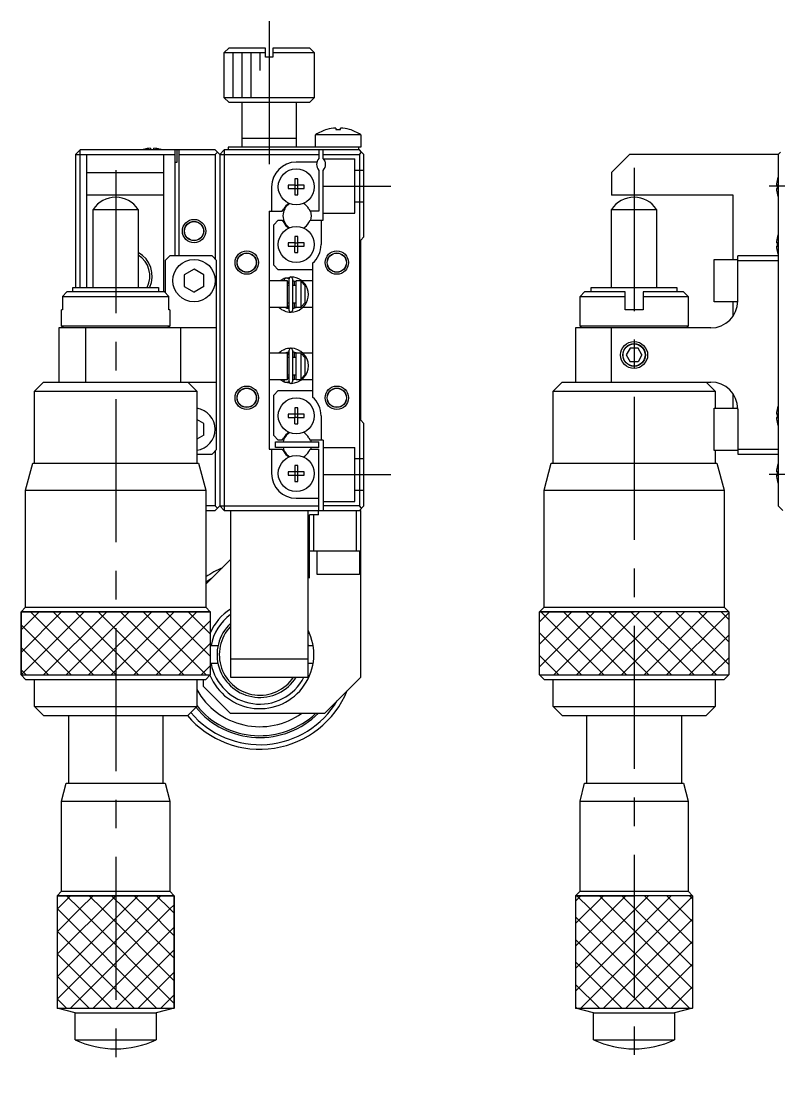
# Model space of a CAD drawing. Extents: x -3 to 377, y -8 to 251.
# Drawn here: x 190 to 274.1, y 70.5 to 187.6 of the extents above; entities that cross this region are included whole.
import ezdxf

# ---------------------------------------------------------------- set-up
doc = ezdxf.new("R2010")
doc.units = 0
doc.header["$LTSCALE"] = 0.5
doc.linetypes.add('CENTER', pattern=[50.8, 31.75, -6.35, 6.35, -6.35])
doc.linetypes.add('DASHED', pattern=[19.05, 12.7, -6.35])
doc.layers.get('0').update_dxf_attribs({"linetype": 'CONTINUOUS'})
for name, color, linetype in [('CENTER', 1, 'CENTER'), ('MSM_CONTINUOUS', 7, 'CONTINUOUS'), ('MSM_DASHED', 4, 'DASHED'), ('MSM_NARROW', 5, 'CONTINUOUS')]:
    doc.layers.add(name, color=color, linetype=linetype)

msp = doc.modelspace()

# ---------------------------------------------------------------- linework, layer by layer
for p, q in [((212.55, 184.05), (213.05, 184.55)), ((212.55, 184.05), (217.15, 184.05)), ((212.55, 179.05), (212.55, 184.05)), ((217.15, 184.55), (213.05, 184.55)), ((217.15, 183.55), (217.15, 184.55)), ((217.95, 184.55), (217.95, 183.55)), ((222.05, 184.55), (217.95, 184.55)), ((217.95, 184.05), (222.55, 184.05)), ((222.05, 184.55), (222.55, 184.05)), ((222.55, 184.05), (222.55, 179.05)), ((217.95, 183.55), (217.15, 183.55)), ((222.55, 179.05), (212.55, 179.05)), ((213.05, 178.55), (212.55, 179.05)), ((213.05, 178.55), (222.05, 178.55)), ((214.55, 173.55), (214.55, 178.55)), ((220.55, 178.55), (220.55, 173.55)), ((222.55, 179.05), (222.05, 178.55)), ((224.94, 175.684953), (224.94, 175.512581)), ((225.46, 175.512581), (225.46, 175.684953)), ((214.55, 174.55), (220.55, 174.55)), ((227.7, 174.941657), (222.7, 174.941657)), ((222.7, 173.55), (222.7, 174.941657)), ((223.938067, 175.519436), (223.94141, 175.512581)), ((224.94, 175.512581), (225.46, 175.512581)), ((226.45859, 175.512581), (226.461933, 175.519436)), ((227.7, 174.941657), (227.7, 173.55)), ((196.05, 172.75), (196.55, 173.25)), ((211.55, 173.25), (196.55, 173.25)), ((196.55, 158), (196.55, 173.25)), ((203.661384, 173.324144), (203.663639, 173.319522)), ((204.37, 173.439859), (204.37, 173.319522)), ((204.37, 173.319522), (204.73, 173.319522)), ((204.73, 173.319522), (204.73, 173.439859)), ((205.436361, 173.319522), (205.438616, 173.324144)), ((207.05, 173.25), (207.05, 161.5)), ((207.3, 173.25), (207.3, 171.85)), ((207.55, 161.5), (207.55, 173.25)), ((211.55, 173.25), (212.05, 172.75)), ((212.05, 172.75), (212.55, 173.25)), ((212.55, 173.25), (212.55, 133.25)), ((227.55, 173.25), (212.55, 173.25)), ((213, 173.55), (213, 173.25)), ((227.7, 173.55), (213, 173.55)), ((223.05, 173.25), (223.05, 172.311438)), ((223.55, 172.311438), (223.55, 173.25)), ((227.5, 173.25), (227.5, 173.55)), ((227.8, 173), (227.55, 173.25)), ((196.05, 172.75), (207.05, 172.75)), ((196.05, 172.75), (196.05, 158)), ((197.25, 172.75), (197.25, 158)), ((205.85, 157.5), (205.85, 172.75)), ((207.55, 172.75), (211.55, 172.75)), ((211.55, 172.75), (211.8, 173)), ((211.55, 172.75), (211.55, 161.15)), ((211.8, 173), (212.05, 172.75)), ((212.05, 172.75), (212.05, 133.75)), ((212.05, 172.75), (223.05, 172.75)), ((223.55, 172.75), (227.55, 172.75)), ((227.55, 172.75), (227.8, 173)), ((227.55, 172.75), (227.55, 133.75)), ((227.8, 173), (228.05, 172.75)), ((228.05, 163.6), (228.05, 172.75)), ((255.55, 170.75), (257.55, 172.75)), ((274.05, 172.75), (257.55, 172.75)), ((274.05, 172.75), (274.3, 173)), ((274.05, 172.75), (274.05, 133.75)), ((207.3, 171.85), (207.05, 171.85)), ((222.831754, 171.9), (220.55, 171.9)), ((223.05, 170.988562), (223.05, 166.45)), ((223.55, 165.45), (223.55, 170.988562)), ((197.25, 170.75), (205.85, 170.75)), ((220.37, 170.036361), (220.37, 169.33)), ((220.73, 170.036361), (220.37, 170.036361)), ((220.73, 169.33), (220.73, 170.036361)), ((255.55, 170.75), (255.55, 168.25)), ((273.980478, 170.036361), (273.975856, 170.038616)), ((217.8, 169.15), (217.8, 166.45)), ((219.663639, 169.33), (219.663639, 168.97)), ((220.37, 169.33), (219.663639, 169.33)), ((219.663639, 168.97), (220.37, 168.97)), ((220.380372, 169.319628), (220.37, 169.33)), ((220.380372, 168.980372), (220.37, 168.97)), ((220.37, 168.97), (220.37, 168.263639)), ((220.719628, 169.319628), (220.380372, 169.319628)), ((220.380372, 169.319628), (220.380372, 168.980372)), ((220.380372, 168.980372), (220.719628, 168.980372)), ((220.719628, 169.319628), (220.73, 169.33)), ((220.719628, 168.980372), (220.719628, 169.319628)), ((220.719628, 168.980372), (220.73, 168.97)), ((221.436361, 169.33), (220.73, 169.33)), ((220.73, 168.97), (221.436361, 168.97)), ((220.73, 168.263639), (220.73, 168.97)), ((221.436361, 168.97), (221.436361, 169.33)), ((273.980478, 169.33), (273.860141, 169.33)), ((273.860141, 168.97), (273.980478, 168.97)), ((273.980478, 168.97), (273.980478, 169.33)), ((205.85, 168.25), (197.25, 168.25)), ((220.37, 168.263639), (220.73, 168.263639)), ((269.05, 168.25), (255.55, 168.25)), ((269.05, 161.1), (269.05, 168.25)), ((273.975856, 168.261384), (273.980478, 168.263639)), ((198, 166.658312), (203, 166.658312)), ((198, 158), (198, 166.658312)), ((203, 166.658312), (203, 158)), ((217.55, 166.45), (218.999194, 166.45)), ((217.55, 166.45), (217.55, 140.05)), ((218.999194, 166.45), (219.14936, 166.710095)), ((221.95064, 166.710095), (222.100806, 166.45)), ((223.05, 166.45), (222.100806, 166.45)), ((255.55, 166.658312), (260.55, 166.658312)), ((255.55, 158), (255.55, 166.658312)), ((260.55, 166.658312), (260.55, 158)), ((218.05, 164.95), (218.55, 165.45)), ((218.55, 165.45), (218.999194, 165.45)), ((218.999194, 165.45), (219.14936, 165.189905)), ((221.95064, 165.189905), (222.100806, 165.45)), ((222.100806, 165.45), (223.55, 165.45)), ((223.3, 165.45), (223.3, 162.75)), ((218.05, 160.45), (218.05, 164.95)), ((219.663639, 162.93), (219.663639, 162.57)), ((220.37, 162.93), (219.663639, 162.93)), ((220.73, 163.636361), (220.37, 163.636361)), ((220.37, 163.636361), (220.37, 162.93)), ((220.380372, 162.919628), (220.37, 162.93)), ((220.719628, 162.919628), (220.380372, 162.919628)), ((220.380372, 162.919628), (220.380372, 162.580372)), ((220.719628, 162.919628), (220.73, 162.93)), ((220.719628, 162.580372), (220.719628, 162.919628)), ((220.73, 162.93), (220.73, 163.636361)), ((221.436361, 162.93), (220.73, 162.93)), ((221.436361, 162.57), (221.436361, 162.93)), ((228.05, 163.6), (227.7, 163.25)), ((227.7, 143.25), (227.7, 163.25)), ((273.980478, 162.93), (273.860141, 162.93)), ((273.980478, 163.636361), (273.975856, 163.638616)), ((273.980478, 162.57), (273.980478, 162.93)), ((219.663639, 162.57), (220.37, 162.57)), ((220.380372, 162.580372), (220.37, 162.57)), ((220.37, 161.863639), (220.37, 162.57)), ((220.37, 161.863639), (220.73, 161.863639)), ((220.380372, 162.580372), (220.719628, 162.580372)), ((220.719628, 162.580372), (220.73, 162.57)), ((220.73, 162.57), (221.436361, 162.57)), ((220.73, 161.863639), (220.73, 162.57)), ((273.860141, 162.57), (273.980478, 162.57)), ((273.975856, 161.861384), (273.980478, 161.863639)), ((206.5, 161.5), (206, 161)), ((206, 161), (206, 157.409727)), ((211.2, 161.5), (206.5, 161.5)), ((211.7, 161), (211.2, 161.5)), ((211.7, 140), (211.7, 161)), ((218.55, 159.95), (218.05, 160.45)), ((222.35, 160.670938), (222.35, 145.829062)), ((266.95, 156.4), (266.95, 161.1)), ((266.95, 161.1), (269.55, 161.1)), ((269.55, 156.5), (269.55, 161.5)), ((274.05, 161.5), (269.55, 161.5)), ((269.55, 161), (274.05, 161)), ((209.2, 160.020171), (208.1, 159.385085)), ((208.1, 159.385085), (208.1, 158.114915)), ((210.3, 159.385085), (209.2, 160.020171)), ((210.3, 158.114915), (210.3, 159.385085)), ((222.35, 159.95), (218.55, 159.95)), ((208.1, 158.114915), (209.2, 157.479829)), ((210.3, 158.114915), (209.2, 157.479829)), ((217.55, 158.75), (219.55, 158.75)), ((218.758732, 158.75002), (219.180486, 158.996319)), ((219.170768, 158.99211), (219.919241, 159.151617)), ((219.171396, 158.992423), (219.244031, 158.749984)), ((219.175648, 158.98813), (219.175454, 158.98289)), ((219.175454, 158.98289), (219.175788, 158.97657)), ((219.176368, 158.992254), (219.175648, 158.98813)), ((219.175788, 158.97657), (219.176648, 158.969208)), ((219.17761, 158.995238), (219.176368, 158.992254)), ((219.176648, 158.969208), (219.178028, 158.960853)), ((219.179365, 158.997062), (219.17761, 158.995238)), ((219.178028, 158.960853), (219.179919, 158.951556)), ((219.181624, 158.997715), (219.179365, 158.997062)), ((219.179919, 158.951556), (219.182309, 158.941379)), ((219.179943, 158.997361), (219.210294, 159.00943)), ((219.182309, 158.941379), (219.185184, 158.930385)), ((219.185184, 158.930385), (219.188524, 158.918644)), ((219.188524, 158.918644), (219.192308, 158.906232)), ((219.192308, 158.906232), (219.196513, 158.893227)), ((219.196513, 158.893227), (219.201111, 158.879713)), ((219.201111, 158.879713), (219.206073, 158.865776)), ((219.206073, 158.865776), (219.211368, 158.851504)), ((219.210294, 159.00943), (219.24291, 159.020593)), ((219.211368, 158.851504), (219.216961, 158.836989)), ((219.216961, 158.836989), (219.222817, 158.822322)), ((219.222817, 158.822322), (219.2289, 158.807599)), ((219.2289, 158.807599), (219.235169, 158.792911)), ((219.235169, 158.792911), (219.241585, 158.778354)), ((219.241585, 158.778354), (219.248107, 158.76402)), ((219.24291, 159.020593), (219.27603, 159.030108)), ((219.248107, 158.76402), (219.254694, 158.75)), ((219.27603, 159.030108), (219.309573, 159.037952)), ((219.309573, 159.037952), (219.343456, 159.044106)), ((219.343456, 159.044106), (219.377596, 159.048556)), ((219.377596, 159.048556), (219.411911, 159.051292)), ((219.411911, 159.051292), (219.446315, 159.052307)), ((219.446315, 159.052307), (219.480727, 159.051599)), ((219.480727, 159.051599), (219.515061, 159.049171)), ((219.515061, 159.049171), (219.549234, 159.045028)), ((219.549234, 159.045028), (219.583164, 159.039181)), ((219.55, 158.75), (219.55, 155.75)), ((219.55, 158.25), (219.743518, 158.25)), ((219.560345, 158.630106), (219.550023, 158.634172)), ((219.573828, 158.624089), (219.560345, 158.630106)), ((219.586982, 158.6174), (219.573828, 158.624089)), ((219.583164, 159.039181), (219.616767, 159.031642)), ((219.599777, 158.610058), (219.586982, 158.6174)), ((219.612181, 158.602086), (219.599777, 158.610058)), ((219.624165, 158.593504), (219.612181, 158.602086)), ((219.616767, 159.031642), (219.649961, 159.022431)), ((219.635702, 158.584337), (219.624165, 158.593504)), ((219.646764, 158.57461), (219.635702, 158.584337)), ((219.657327, 158.564348), (219.646764, 158.57461)), ((219.649961, 159.022431), (219.682666, 159.011569)), ((219.667367, 158.553579), (219.657327, 158.564348)), ((219.676863, 158.542329), (219.667367, 158.553579)), ((219.685792, 158.530627), (219.676863, 158.542329)), ((219.682666, 159.011569), (219.714801, 158.999082)), ((219.694137, 158.518503), (219.685792, 158.530627)), ((219.701878, 158.505986), (219.694137, 158.518503)), ((219.709, 158.493107), (219.701878, 158.505986)), ((219.715488, 158.479896), (219.709, 158.493107)), ((219.714801, 158.999082), (219.746115, 158.985083)), ((219.721327, 158.466385), (219.715488, 158.479896)), ((219.726506, 158.452607), (219.721327, 158.466385)), ((219.731013, 158.438593), (219.726506, 158.452607)), ((219.73484, 158.424376), (219.731013, 158.438593)), ((219.737977, 158.40999), (219.73484, 158.424376)), ((219.740417, 158.395466), (219.737977, 158.40999)), ((219.742157, 158.38084), (219.740417, 158.395466)), ((219.743191, 158.366146), (219.742157, 158.38084)), ((219.743518, 158.352191), (219.743191, 158.366146)), ((219.743518, 155.453078), (219.743518, 158.953078)), ((220.143518, 158.953078), (220.143518, 155.453078)), ((220.143518, 158.25), (220.55, 158.25)), ((220.550132, 158.630394), (220.143569, 158.741258)), ((220.35, 158.25), (220.35, 158.69983)), ((220.55, 155.75), (220.55, 158.75)), ((220.55, 158.75), (221.05, 158.75)), ((221.05, 158.75), (221.05, 155.75)), ((221.55, 158.166515), (221.05, 158.695683)), ((221.128434, 158.75), (222.35, 158.75)), ((221.55, 156.333485), (221.55, 158.166515)), ((195.091673, 157.5), (194.58392, 157)), ((194.58392, 157), (206.41608, 157)), ((194.58392, 157), (194.58392, 155.5)), ((205.908327, 157.5), (195.091673, 157.5)), ((195.75, 158), (205.25, 158)), ((195.75, 157.5), (195.75, 158)), ((205.25, 158), (205.25, 157.5)), ((206.41608, 157), (205.908327, 157.5)), ((206.41608, 155.5), (206.41608, 157)), ((252.05, 157), (252.55, 157.5)), ((252.05, 157), (257.05, 157)), ((252.05, 153.7), (252.05, 157)), ((257.05, 157.5), (252.55, 157.5)), ((253.3, 158), (262.8, 158)), ((253.3, 157.500019), (253.3, 158)), ((257.05, 155.5), (257.05, 157.5)), ((259.05, 157.5), (259.05, 155.5)), ((263.55, 157.5), (259.05, 157.5)), ((259.05, 157), (264.05, 157)), ((262.8, 158), (262.8, 157.500019)), ((263.55, 157.5), (264.05, 157)), ((264.05, 157), (264.05, 153.7)), ((219.55, 155.75), (217.55, 155.75)), ((219.402514, 155.749662), (219.515181, 155.712495)), ((219.515181, 155.712495), (219.743459, 155.664872)), ((219.743518, 156.25), (219.55, 156.25)), ((219.550023, 155.771984), (219.553675, 155.773371)), ((219.553675, 155.773371), (219.567353, 155.779075)), ((219.567353, 155.779075), (219.58072, 155.785467)), ((219.58072, 155.785467), (219.593742, 155.792528)), ((219.593742, 155.792528), (219.606387, 155.800237)), ((219.606387, 155.800237), (219.618624, 155.808571)), ((219.618624, 155.808571), (219.630423, 155.817507)), ((219.630423, 155.817507), (219.641756, 155.827021)), ((219.641756, 155.827021), (219.652596, 155.837086)), ((219.652596, 155.837086), (219.662919, 155.847674)), ((219.662919, 155.847674), (219.672701, 155.858758)), ((219.672701, 155.858758), (219.681921, 155.870309)), ((219.681921, 155.870309), (219.690558, 155.882297)), ((219.690558, 155.882297), (219.698593, 155.894691)), ((219.698593, 155.894691), (219.70601, 155.90746)), ((219.70601, 155.90746), (219.712793, 155.920573)), ((219.712793, 155.920573), (219.718927, 155.933997)), ((219.718927, 155.933997), (219.724401, 155.947701)), ((219.724401, 155.947701), (219.729203, 155.96165)), ((219.729203, 155.96165), (219.733323, 155.975813)), ((219.733323, 155.975813), (219.736754, 155.990155)), ((219.736754, 155.990155), (219.739488, 156.004642)), ((219.739488, 156.004642), (219.741521, 156.019242)), ((219.741521, 156.019242), (219.742849, 156.03392)), ((219.742849, 156.03392), (219.743469, 156.048642)), ((219.743469, 156.048642), (219.743518, 156.053965)), ((220.55, 156.25), (220.143518, 156.25)), ((220.143572, 155.665185), (220.550085, 155.775427)), ((220.35, 155.75), (220.35, 156.25)), ((220.484094, 155.75), (220.35, 155.75)), ((220.484516, 155.75), (220.484356, 155.75)), ((221.05, 155.75), (220.55, 155.75)), ((221.05, 155.804317), (221.55, 156.333485)), ((222.35, 155.75), (221.241834, 155.75)), ((269.548333, 156.4), (266.95, 156.4)), ((269.05, 154.841688), (269.05, 156.4)), ((194.58392, 155.5), (194.5, 155.5)), ((194.5, 153.7), (194.5, 155.5)), ((206.5, 155.5), (206.41608, 155.5)), ((206.5, 155.5), (206.5, 153.7)), ((219.179186, 155.40921), (219.179943, 155.408795)), ((219.179943, 155.408795), (219.181624, 155.408441)), ((219.231987, 155.389099), (219.179943, 155.408795)), ((219.181624, 155.408441), (219.181982, 155.409303)), ((219.184227, 155.408891), (219.181624, 155.408441)), ((219.233258, 155.388677), (219.231987, 155.389099)), ((219.234156, 155.388381), (219.233258, 155.388677)), ((219.235307, 155.388003), (219.234156, 155.388381)), ((219.238567, 155.386945), (219.235307, 155.388003)), ((219.239474, 155.386653), (219.238567, 155.386945)), ((259.05, 155.5), (257.05, 155.5)), ((194.2, 153.5), (194.2, 147.5)), ((211.7, 153.5), (194.2, 153.5)), ((206.5, 153.7), (194.5, 153.7)), ((194.7, 153.5), (194.5, 153.7)), ((197.2, 147.5), (197.2, 153.5)), ((206.5, 153.7), (206.3, 153.5)), ((207.7, 153.5), (207.7, 147.5)), ((251.55, 153.5), (251.55, 147.5)), ((266.55, 153.5), (251.55, 153.5)), ((264.05, 153.7), (252.05, 153.7)), ((252.25, 153.5), (252.05, 153.7)), ((255.55, 147.5), (255.55, 153.5)), ((264.05, 153.7), (263.85, 153.5)), ((219.179186, 151.09079), (219.179943, 151.091205)), ((219.179943, 151.091205), (219.227016, 151.109225)), ((219.179943, 151.091205), (219.181624, 151.091559)), ((219.181624, 151.091559), (219.182001, 151.090651)), ((219.227016, 151.109225), (219.228996, 151.109898)), ((219.228996, 151.109898), (219.231491, 151.110736)), ((219.231491, 151.110736), (219.232999, 151.111237)), ((219.232999, 151.111237), (219.234052, 151.111585)), ((219.234052, 151.111585), (219.235613, 151.112097)), ((219.235613, 151.112097), (219.237047, 151.112564)), ((219.237047, 151.112564), (219.237942, 151.112854)), ((219.237942, 151.112854), (219.238932, 151.113173)), ((219.238932, 151.113173), (219.240306, 151.113612)), ((219.240306, 151.113612), (219.241355, 151.113946)), ((219.743518, 147.546922), (219.743518, 151.046922)), ((220.143518, 151.046922), (220.143518, 147.546922)), ((257.616987, 151.25), (257.183975, 150.5)), ((258.483013, 151.25), (257.616987, 151.25)), ((258.916025, 150.5), (258.483013, 151.25)), ((217.55, 150.75), (219.55, 150.75)), ((219.514905, 150.787425), (219.402235, 150.750234)), ((219.743426, 150.835124), (219.514905, 150.787425)), ((219.55, 150.75), (219.55, 147.75)), ((219.55, 150.25), (219.743518, 150.25)), ((219.560345, 150.72395), (219.550023, 150.728016)), ((219.573828, 150.717933), (219.560345, 150.72395)), ((219.586982, 150.711244), (219.573828, 150.717933)), ((219.599777, 150.703902), (219.586982, 150.711244)), ((219.612181, 150.69593), (219.599777, 150.703902)), ((219.624165, 150.687348), (219.612181, 150.69593)), ((219.635702, 150.678181), (219.624165, 150.687348)), ((219.646764, 150.668454), (219.635702, 150.678181)), ((219.657327, 150.658192), (219.646764, 150.668454)), ((219.667367, 150.647422), (219.657327, 150.658192)), ((219.676863, 150.636173), (219.667367, 150.647422)), ((219.685792, 150.624471), (219.676863, 150.636173)), ((219.694137, 150.612347), (219.685792, 150.624471)), ((219.701878, 150.59983), (219.694137, 150.612347)), ((219.709, 150.58695), (219.701878, 150.59983)), ((219.715488, 150.57374), (219.709, 150.58695)), ((219.721327, 150.560229), (219.715488, 150.57374)), ((219.726506, 150.546451), (219.721327, 150.560229)), ((219.731013, 150.532437), (219.726506, 150.546451)), ((219.73484, 150.51822), (219.731013, 150.532437)), ((219.737977, 150.503833), (219.73484, 150.51822)), ((219.740417, 150.48931), (219.737977, 150.503833)), ((219.742157, 150.474684), (219.740417, 150.48931)), ((219.743191, 150.459989), (219.742157, 150.474684)), ((219.743518, 150.446035), (219.743191, 150.459989)), ((220.143518, 150.25), (220.55, 150.25)), ((220.55019, 150.724529), (220.143522, 150.834822)), ((220.35, 150.25), (220.35, 150.75)), ((220.35, 150.75), (220.484175, 150.75)), ((220.55, 147.75), (220.55, 150.75)), ((220.55, 150.75), (221.05, 150.75)), ((221.05, 150.75), (221.05, 147.75)), ((221.55, 150.166515), (221.05, 150.695683)), ((221.24113, 150.75), (221.241356, 150.75)), ((221.241739, 150.75), (222.35, 150.75)), ((221.55, 148.333485), (221.55, 150.166515)), ((257.183975, 150.5), (257.616987, 149.75)), ((258.916025, 150.5), (258.483013, 149.75)), ((258.483013, 149.75), (257.616987, 149.75)), ((191.5, 146.5), (192.5, 147.5)), ((192.5, 147.5), (211.7, 147.5)), ((208.5, 147.5), (209.5, 146.5)), ((219.55, 147.75), (217.55, 147.75)), ((219.180486, 147.503681), (218.758824, 147.74991)), ((219.171396, 147.507577), (219.244031, 147.750016)), ((219.175454, 147.51711), (219.175788, 147.52343)), ((219.175648, 147.51187), (219.175454, 147.51711)), ((219.176368, 147.507746), (219.175648, 147.51187)), ((219.175788, 147.52343), (219.176648, 147.530792)), ((219.17761, 147.504762), (219.176368, 147.507746)), ((219.176648, 147.530792), (219.178028, 147.539147)), ((219.179365, 147.502938), (219.17761, 147.504762)), ((219.178028, 147.539147), (219.179919, 147.548444)), ((219.181624, 147.502285), (219.179365, 147.502938)), ((219.179919, 147.548444), (219.182309, 147.558621)), ((219.197669, 147.495388), (219.179943, 147.502639)), ((219.182309, 147.558621), (219.185184, 147.569615)), ((219.185184, 147.569615), (219.188524, 147.581356)), ((219.188524, 147.581356), (219.192308, 147.593768)), ((219.192308, 147.593768), (219.196513, 147.606773)), ((219.196513, 147.606773), (219.201111, 147.620287)), ((219.230043, 147.483593), (219.197669, 147.495388)), ((219.201111, 147.620287), (219.206073, 147.634224)), ((219.206073, 147.634224), (219.211368, 147.648496)), ((219.211368, 147.648496), (219.216961, 147.663011)), ((219.216961, 147.663011), (219.222817, 147.677678)), ((219.222817, 147.677678), (219.2289, 147.692401)), ((219.2289, 147.692401), (219.235169, 147.707089)), ((219.262954, 147.473434), (219.230043, 147.483593)), ((219.235169, 147.707089), (219.241585, 147.721646)), ((219.241585, 147.721646), (219.248107, 147.73598)), ((219.248107, 147.73598), (219.254694, 147.75)), ((219.743518, 148.25), (219.55, 148.25)), ((219.550023, 147.865828), (219.553675, 147.867214)), ((219.553675, 147.867214), (219.567353, 147.872919)), ((219.567353, 147.872919), (219.58072, 147.879311)), ((219.58072, 147.879311), (219.593742, 147.886372)), ((219.593742, 147.886372), (219.606387, 147.89408)), ((219.606387, 147.89408), (219.618624, 147.902415)), ((219.618624, 147.902415), (219.630423, 147.911351)), ((219.630423, 147.911351), (219.641756, 147.920865)), ((219.669918, 147.483981), (219.636987, 147.473756)), ((219.641756, 147.920865), (219.652596, 147.930929)), ((219.652596, 147.930929), (219.662919, 147.941518)), ((219.662919, 147.941518), (219.672701, 147.952602)), ((219.702313, 147.495845), (219.669918, 147.483981)), ((219.672701, 147.952602), (219.681921, 147.964153)), ((219.681921, 147.964153), (219.690558, 147.976141)), ((219.690558, 147.976141), (219.698593, 147.988535)), ((219.698593, 147.988535), (219.70601, 148.001304)), ((219.734093, 147.509321), (219.702313, 147.495845)), ((219.70601, 148.001304), (219.712793, 148.014417)), ((219.712793, 148.014417), (219.718927, 148.027841)), ((219.718927, 148.027841), (219.724401, 148.041545)), ((219.724401, 148.041545), (219.729203, 148.055494)), ((219.729203, 148.055494), (219.733323, 148.069656)), ((219.733323, 148.069656), (219.736754, 148.083998)), ((219.746164, 147.51494), (219.734093, 147.509321)), ((219.736754, 148.083998), (219.739488, 148.098486)), ((219.739488, 148.098486), (219.741521, 148.113086)), ((219.741521, 148.113086), (219.742849, 148.127764)), ((219.742849, 148.127764), (219.743469, 148.142486)), ((219.743469, 148.142486), (219.743518, 148.147809)), ((220.55, 148.25), (220.143518, 148.25)), ((220.14354, 147.758739), (220.550147, 147.869613)), ((220.35, 147.800616), (220.35, 148.25)), ((221.05, 147.75), (220.55, 147.75)), ((221.05, 147.804317), (221.55, 148.333485)), ((221.128151, 147.75), (221.128014, 147.75)), ((222.35, 147.75), (221.128609, 147.75)), ((249.05, 146.5), (250.05, 147.5)), ((250.05, 147.5), (266.55, 147.5)), ((266.05, 147.5), (267.05, 146.5)), ((191.5, 146.5), (209.5, 146.5)), ((191.5, 138.5), (191.5, 146.5)), ((209.5, 146.5), (209.5, 138.5)), ((218.05, 146.05), (218.55, 146.55)), ((218.55, 146.55), (222.35, 146.55)), ((219.917987, 147.3484), (219.23406, 147.481933)), ((219.296322, 147.464935), (219.262954, 147.473434)), ((219.330067, 147.458116), (219.296322, 147.464935)), ((219.364105, 147.452995), (219.330067, 147.458116)), ((219.398355, 147.449582), (219.364105, 147.452995)), ((219.432732, 147.447888), (219.398355, 147.449582)), ((219.467153, 147.447916), (219.432732, 147.447888)), ((219.501534, 147.449666), (219.467153, 147.447916)), ((219.535791, 147.453135), (219.501534, 147.449666)), ((219.569841, 147.458315), (219.535791, 147.453135)), ((219.603601, 147.465194), (219.569841, 147.458315)), ((219.636987, 147.473756), (219.603601, 147.465194)), ((249.05, 146.5), (267.05, 146.5)), ((249.05, 138.5), (249.05, 146.5)), ((267.05, 146.5), (267.05, 144.6)), ((218.05, 141.55), (218.05, 146.05)), ((269.05, 144.6), (269.05, 146.158312)), ((220.73, 144.636361), (220.37, 144.636361)), ((220.37, 144.636361), (220.37, 143.93)), ((220.73, 143.93), (220.73, 144.636361)), ((266.95, 139.9), (266.95, 144.6)), ((266.95, 144.6), (269.548333, 144.6)), ((269.55, 144.5), (269.55, 139.5)), ((273.980478, 144.636361), (273.975856, 144.638616)), ((210.3, 142.885085), (209.5, 143.346966)), ((210.3, 141.614915), (210.3, 142.885085)), ((219.663639, 143.93), (219.663639, 143.57)), ((220.37, 143.93), (219.663639, 143.93)), ((219.663639, 143.57), (220.37, 143.57)), ((220.380372, 143.919628), (220.37, 143.93)), ((220.380372, 143.580372), (220.37, 143.57)), ((220.37, 142.863639), (220.37, 143.57)), ((220.37, 142.863639), (220.73, 142.863639)), ((220.719628, 143.919628), (220.380372, 143.919628)), ((220.380372, 143.919628), (220.380372, 143.580372)), ((220.380372, 143.580372), (220.719628, 143.580372)), ((220.719628, 143.919628), (220.73, 143.93)), ((220.719628, 143.580372), (220.719628, 143.919628)), ((220.719628, 143.580372), (220.73, 143.57)), ((221.436361, 143.93), (220.73, 143.93)), ((220.73, 143.57), (221.436361, 143.57)), ((220.73, 142.863639), (220.73, 143.57)), ((221.436361, 143.57), (221.436361, 143.93)), ((223.3, 143.75), (223.3, 141.05)), ((227.7, 143.25), (228.05, 142.9)), ((228.05, 133.75), (228.05, 142.9)), ((273.980478, 143.93), (273.860141, 143.93)), ((273.860141, 143.57), (273.980478, 143.57)), ((273.975856, 142.861384), (273.980478, 142.863639)), ((273.980478, 143.57), (273.980478, 143.93)), ((210.3, 141.614915), (209.5, 141.153034)), ((218.55, 141.05), (218.05, 141.55)), ((218.25, 140.85), (223.05, 140.85)), ((218.25, 140.25), (218.25, 140.85)), ((218.999194, 141.05), (218.55, 141.05)), ((218.999194, 141.05), (219.14936, 141.310095)), ((221.95064, 141.310095), (222.100806, 141.05)), ((223.55, 141.05), (222.100806, 141.05)), ((223.05, 140.25), (223.05, 140.85)), ((223.55, 141.05), (223.55, 133.25)), ((209.5, 139.5), (211.2, 139.5)), ((211.7, 140), (211.2, 139.5)), ((211.55, 139.85), (211.55, 133.75)), ((217.55, 140.05), (218.999194, 140.05)), ((217.8, 140.05), (217.8, 137.35)), ((223.05, 140.25), (218.25, 140.25)), ((218.999194, 140.05), (219.14936, 139.789905)), ((221.95064, 139.789905), (222.100806, 140.05)), ((222.100806, 140.05), (223.05, 140.05)), ((223.05, 133.25), (223.05, 140.05)), ((269.55, 139.9), (266.95, 139.9)), ((267.05, 139.9), (267.05, 138.5)), ((274.05, 140), (269.55, 140)), ((269.55, 139.5), (274.05, 139.5)), ((190.5, 135.5), (191.3, 138.5)), ((191.3, 138.5), (209.7, 138.5)), ((209.7, 138.5), (210.5, 135.5)), ((220.37, 138.236361), (220.37, 137.53)), ((220.73, 138.236361), (220.37, 138.236361)), ((220.73, 137.53), (220.73, 138.236361)), ((248.05, 135.5), (248.85, 138.5)), ((248.85, 138.5), (267.25, 138.5)), ((267.25, 138.5), (268.05, 135.5)), ((273.980478, 138.236361), (273.975856, 138.238616)), ((219.663639, 137.53), (219.663639, 137.17)), ((220.37, 137.53), (219.663639, 137.53)), ((219.663639, 137.17), (220.37, 137.17)), ((220.380372, 137.519628), (220.37, 137.53)), ((220.380372, 137.180372), (220.37, 137.17)), ((220.37, 137.17), (220.37, 136.463639)), ((220.719628, 137.519628), (220.380372, 137.519628)), ((220.380372, 137.519628), (220.380372, 137.180372)), ((220.380372, 137.180372), (220.719628, 137.180372)), ((220.719628, 137.519628), (220.73, 137.53)), ((220.719628, 137.180372), (220.719628, 137.519628)), ((220.719628, 137.180372), (220.73, 137.17)), ((221.436361, 137.53), (220.73, 137.53)), ((220.73, 137.17), (221.436361, 137.17)), ((220.73, 136.463639), (220.73, 137.17)), ((221.436361, 137.17), (221.436361, 137.53)), ((273.980478, 137.53), (273.860141, 137.53)), ((273.860141, 137.17), (273.980478, 137.17)), ((273.980478, 137.17), (273.980478, 137.53)), ((220.37, 136.463639), (220.73, 136.463639)), ((273.975856, 136.461384), (273.980478, 136.463639)), ((190.5, 135.5), (210.5, 135.5)), ((190.5, 122.5), (190.5, 135.5)), ((210.5, 135.5), (210.5, 122.5)), ((248.05, 135.5), (268.05, 135.5)), ((248.05, 122.5), (248.05, 135.5)), ((268.05, 135.5), (268.05, 122.5)), ((211.55, 133.75), (210.5, 133.75)), ((211.8, 133.5), (211.55, 133.75)), ((211.55, 133.25), (212.05, 133.75)), ((212.05, 133.75), (223.05, 133.75)), ((212.05, 133.75), (212.55, 133.25)), ((220.55, 134.6), (223.05, 134.6)), ((227.55, 133.75), (223.55, 133.75)), ((227.8, 133.5), (227.55, 133.75)), ((227.55, 133.25), (228.05, 133.75)), ((274.55, 133.25), (274.05, 133.75)), ((210.5, 133.25), (211.55, 133.25)), ((212.55, 133.25), (227.7, 133.25)), ((213.25, 133.25), (213.25, 114.75)), ((221.85, 114.75), (221.85, 133.25)), ((223, 132.75), (222, 132.75)), ((222, 125.75), (222, 132.75)), ((222.5, 128.75), (222.5, 132.75)), ((223, 132.75), (223, 133.25)), ((227.2, 133.25), (227.2, 128.75)), ((227.7, 114.75), (227.7, 133.25)), ((210.5, 125.05), (213.2, 127.75)), ((213.2, 127.75), (213.25, 127.75)), ((221.85, 127.75), (222, 127.75)), ((222, 128.75), (227.7, 128.75)), ((222.85, 126.15), (222.85, 128.75)), ((227.55, 128.75), (227.55, 126.15)), ((227.55, 126.15), (222.85, 126.15)), ((190, 122), (190.5, 122.5)), ((190, 122), (190, 115)), ((211.025, 122), (190, 122)), ((190.5, 122.5), (210.5, 122.5)), ((210.5, 122.5), (211, 122)), ((211, 122), (211, 115)), ((211.025, 115), (211.025, 122)), ((247.55, 122), (248.05, 122.5)), ((247.55, 122), (258.050158, 122)), ((248.05, 122.5), (268.05, 122.5)), ((268.05, 122.5), (268.55, 122)), ((210.999948, 118.25), (211.856456, 118.25)), ((221.85, 118.25), (222.41608, 118.25)), ((211.856456, 116.25), (210.999948, 116.25)), ((221.85, 116.75), (213.25, 116.75)), ((222.41608, 116.25), (221.85, 116.25)), ((190, 115), (211.025, 115)), ((190.5, 114.5), (190, 115)), ((211, 115), (210.5, 114.5)), ((213.25, 114.75), (221.85, 114.75)), ((227.7, 114.75), (223.7, 110.75)), ((247.55, 115), (258.050158, 115)), ((248.05, 114.5), (247.55, 115)), ((268.55, 115), (268.05, 114.5)), ((190.5, 114.5), (210.5, 114.5)), ((191.5, 111.5), (191.5, 114.5)), ((209.5, 114.5), (209.5, 111.5)), ((210.2, 114.5), (210.2, 113.75)), ((213.2, 110.75), (210.2, 113.75)), ((248.05, 114.5), (268.05, 114.5)), ((249.05, 111.5), (249.05, 114.5)), ((267.05, 114.5), (267.05, 111.5)), ((191.5, 111.5), (209.5, 111.5)), ((192.5, 110.5), (191.5, 111.5)), ((209.5, 111.5), (208.5, 110.5)), ((249.05, 111.5), (267.05, 111.5)), ((250.05, 110.5), (249.05, 111.5)), ((267.05, 111.5), (266.05, 110.5)), ((192.5, 110.5), (208.5, 110.5)), ((195.25, 110.5), (195.25, 103)), ((205.75, 110.5), (205.75, 103)), ((213.2, 110.75), (223.7, 110.75)), ((250.05, 110.5), (266.05, 110.5)), ((252.8, 103), (252.8, 110.5)), ((263.3, 110.5), (263.3, 103)), ((194.5, 101), (195, 103)), ((195, 103), (206, 103)), ((206, 103), (206.5, 101)), ((252.05, 101), (252.55, 103)), ((252.55, 103), (263.55, 103)), ((263.55, 103), (264.05, 101)), ((194.5, 101), (206.5, 101)), ((194.5, 91), (194.5, 101)), ((206.5, 101), (206.5, 91)), ((252.05, 101), (264.05, 101)), ((252.05, 91), (252.05, 101)), ((264.05, 101), (264.05, 91)), ((194, 90.5), (194.5, 91)), ((207, 90.5), (194, 90.5)), ((194.5, 91), (206.5, 91)), ((206.5, 91), (207, 90.5)), ((207, 78), (207, 90.5)), ((251.55, 90.5), (252.05, 91)), ((251.55, 90.5), (258.050098, 90.5)), ((252.05, 91), (264.05, 91)), ((264.05, 91), (264.55, 90.5)), ((196, 77.5), (194, 78)), ((196, 77.5), (205, 77.5)), ((196, 74.513167), (196, 77.5)), ((207, 78), (205, 77.5)), ((205, 77.5), (205, 74.513167)), ((251.55, 78), (258.050098, 78)), ((253.55, 77.5), (251.55, 78)), ((253.55, 77.5), (262.55, 77.5)), ((253.55, 74.513167), (253.55, 77.5)), ((264.55, 78), (262.55, 77.5)), ((262.55, 77.5), (262.55, 74.513167)), ((196, 74.513167), (205, 74.513167)), ((253.55, 74.513167), (262.55, 74.513167))]:
    msp.add_line(p, q)
for centre, radius in [((220.55, 169.15), 2), ((209.2, 164.25), 1.3), ((209.2, 164.25), 1.075), ((220.55, 162.75), 2), ((215.05, 160.75), 1.3), ((215.05, 160.75), 1.075), ((225.05, 160.75), 1.3), ((225.05, 160.75), 1.075), ((209.2, 158.75), 2.35), ((258.05, 150.5), 1.5), ((258.05, 150.5), 1.25), ((215.05, 145.75), 1.3), ((215.05, 145.75), 1.075), ((225.05, 145.75), 1.3), ((225.05, 145.75), 1.075), ((220.55, 143.75), 2), ((220.55, 137.35), 2)]:
    msp.add_circle(centre, radius)
for centre, radius, start, end in [((225.2, 171.2), 4.492483, 93.317816, 106.26943), ((225.2, 171.2), 4.492483, 73.73057, 86.682184), ((225.2, 171.2), 4.5, 106.285843, 123.748989), ((225.2, 171.2), 4.5, 56.251011, 73.714157), ((204.55, 170.25), 3.2, 106.122533, 110.364135), ((204.55, 170.25), 3.194933, 93.229709, 106.106712), ((204.55, 170.25), 3.194933, 73.893288, 86.770291), ((204.55, 170.25), 3.2, 69.635865, 73.877467), ((223.8, 171.65), 1, 138.590378, 221.40962776), ((222.8, 171.65), 1, 318.590378, 41.409622), ((220.55, 169.15), 2.75, 90, 180), ((277.05, 169.15), 3.194933, 163.893288, 176.770291), ((277.05, 169.15), 3.2, 159.635865, 163.877467), ((277.05, 169.15), 3.194933, 183.229709, 196.106712), ((200.5, 165), 3, 33.55731, 146.44268393), ((258.05, 165), 3, 33.55731, 146.44268393), ((277.05, 169.15), 3.2, 196.122533, 200.364135), ((220.65, 165.949999), 1.5875, 122.15934, 237.84056763), ((220.664905, 165.835095), 1.75, 121.881533, 150), ((220.435095, 165.835095), 1.75, 30, 58.118467), ((220.65, 165.949999), 1.5875, 341.641601, 18.358475), ((220.664905, 166.064905), 1.75, 210, 238.118467), ((220.435095, 166.064905), 1.75, 301.881533, 330), ((220.55, 162.75), 2.75, 310.885193, 0), ((277.05, 162.75), 3.194933, 163.893288, 176.770291), ((277.05, 162.75), 3.2, 159.635865, 163.877467), ((201.55, 159.25), 3, 335.69605, 61.114239), ((201.55, 159.25), 2.75, 332.96432, 58.198383), ((277.05, 162.75), 3.194933, 183.229709, 196.106712), ((277.05, 162.75), 3.2, 196.122533, 200.364135), ((219.943518, 158.953078), 0.2, 0, 180), ((219.94102, 157.195145), 1.956717, 54.315392, 89.138287), ((219.943136, 157.203304), 1.948858, 270.84752, 54.226004), ((219.945132, 157.207107), 1.952745, 228.262222, 269.19179), ((266.55, 156.5), 3, 270, 0), ((219.943518, 155.453078), 0.2, 180, 0), ((219.945126, 149.292919), 1.952722, 90.837421, 131.735524), ((219.943518, 151.046922), 0.2, 0, 180), ((219.943435, 149.296863), 1.948691, 270.802515, 89.255912), ((219.943518, 147.546922), 0.2, 180, 0), ((266.55, 144.5), 3, 0, 90), ((220.55, 143.75), 2.75, 0, 49.114807), ((209.2, 142.25), 2.35, 277.334369, 82.665631), ((277.05, 143.75), 3.194933, 163.893288, 176.770291), ((277.05, 143.75), 3.2, 159.635865, 163.877467), ((277.05, 143.75), 3.194933, 183.229709, 196.106712), ((277.05, 143.75), 3.2, 196.122533, 200.364135), ((220.65, 140.550001), 1.5875, 122.159423, 169.106984), ((220.664905, 140.435095), 1.75, 121.881533, 150), ((220.435095, 140.435095), 1.75, 30, 58.118467), ((220.65, 140.550001), 1.5875, 10.893016, 18.358399), ((220.65, 140.550001), 1.5875, 190.89309, 237.84066), ((220.664905, 140.664905), 1.75, 210, 238.118467), ((220.435095, 140.664905), 1.75, 301.881533, 330), ((220.65, 140.550001), 1.5875, 341.641525, 349.10691), ((277.05, 137.35), 3.194933, 163.893288, 176.770291), ((277.05, 137.35), 3.2, 159.635865, 163.877467), ((220.55, 137.35), 2.75, 180, 270), ((277.05, 137.35), 3.194933, 183.229709, 196.106712), ((277.05, 137.35), 3.2, 196.122533, 200.364135), ((216.5, 117.25), 10.5, 113.332219, 124.849905), ((216.5, 117.25), 10, 122.371297, 126.869898), ((216.5, 117.25), 6, 122.797168, 156.443536), ((216.5, 117.25), 5.5, 126.221547, 169.524318), ((216.5, 117.25), 4.75, 133.173551, 328.243136), ((216.5, 117.25), 6, 202.479363, 26.91656559), ((216.5, 117.25), 5.5, 10.475682, 13.412012), ((216.5, 117.25), 5.5, 190.475682, 332.964308), ((216.5, 117.25), 5.5, 346.587988, 349.524318), ((216.5, 117.25), 10.5, 220.005207, 337.689917), ((216.5, 117.25), 8, 208.955024, 305.659088), ((216.5, 117.25), 10, 219.929103, 329.364678), ((216.5, 117.25), 9.2, 219.486845, 315.047385), ((216.5, 117.25), 9, 218.942441, 313.761743), ((200.5, 84), 10.5, 244.623066, 295.37693212), ((258.05, 84), 10.5, 244.623066, 295.37693212)]:
    msp.add_arc(centre, radius, start, end)
at = {"layer": 'CENTER'}
for p, q in [((217.55, 187.55), (217.55, 170.55)), ((200.5, 171), (200.5, 70.5)), ((258.05, 171.25), (258.05, 70.5)), ((223.55, 169.25), (231.05, 169.25)), ((283.05, 169.25), (273.05, 169.25)), ((223.55, 137.25), (231.05, 137.25)), ((283.05, 137.25), (273.05, 137.25))]:
    msp.add_line(p, q, dxfattribs=at)
at = {"layer": 'MSM_CONTINUOUS'}
for p, q in [((190, 122), (211, 122)), ((190, 115), (190, 122)), ((268.55, 122), (247.55, 122)), ((247.55, 115), (247.55, 122)), ((268.55, 122), (268.55, 115)), ((190, 115), (211, 115)), ((247.55, 115), (268.55, 115)), ((194, 90.5), (194, 78)), ((194, 90.5), (207, 90.5)), ((207, 90.5), (207, 78)), ((251.55, 90.5), (251.55, 78)), ((264.55, 90.5), (251.55, 90.5)), ((264.55, 90.5), (264.55, 78)), ((194, 78), (207, 78)), ((251.55, 78), (264.55, 78))]:
    msp.add_line(p, q, dxfattribs=at)
for centre, radius in [((209.2, 164.25), 1.0565), ((215.05, 160.75), 1.0565), ((225.05, 160.75), 1.0565), ((258.05, 150.5), 1.2295), ((215.05, 145.75), 1.0565), ((225.05, 145.75), 1.0565)]:
    msp.add_circle(centre, radius, dxfattribs=at)
at = {"layer": 'MSM_DASHED'}
for p, q in [((223.55, 172.25), (227.05, 172.25)), ((227.05, 166.25), (227.05, 172.25)), ((227.05, 171), (228.05, 171)), ((227.05, 167.5), (228.05, 167.5)), ((223.55, 166.25), (227.05, 166.25)), ((223.55, 140.25), (227.05, 140.25)), ((227.05, 134.25), (227.05, 140.25)), ((227.05, 139), (228.05, 139)), ((227.05, 135.5), (228.05, 135.5)), ((223.55, 134.25), (227.05, 134.25))]:
    msp.add_line(p, q, dxfattribs=at)
at = {"layer": 'MSM_NARROW'}
for p, q in [((213.55, 179.05), (213.55, 184.05)), ((214.55, 179.05), (214.55, 184.05)), ((215.55, 179.05), (215.55, 184.05)), ((216.55, 182.05), (216.55, 184.05)), ((192, 122), (190, 120)), ((194.5, 122), (190, 117.5)), ((197, 122), (190, 115)), ((198.05, 115), (191.05, 122)), ((199.5, 122), (192.5, 115)), ((200.55, 115), (193.55, 122)), ((202, 122), (195, 115)), ((203.05, 115), (196.05, 122)), ((204.5, 122), (197.5, 115)), ((205.55, 115), (198.55, 122)), ((207, 122), (200, 115)), ((208.05, 115), (201.05, 122)), ((209.5, 122), (202.5, 115)), ((210.55, 115), (203.55, 122)), ((211.025, 117.025), (206.05, 122)), ((211.025, 119.525), (208.55, 122)), ((248.65, 122), (247.55, 120.9)), ((251.15, 122), (247.55, 118.4)), ((253.65, 122), (247.55, 115.9)), ((254.7, 115), (247.7, 122)), ((256.15, 122), (249.15, 115)), ((257.2, 115), (250.2, 122)), ((258.65, 122), (251.65, 115)), ((259.7, 115), (252.7, 122)), ((261.15, 122), (254.15, 115)), ((262.2, 115), (255.2, 122)), ((263.65, 122), (256.65, 115)), ((264.7, 115), (257.7, 122)), ((266.15, 122), (259.15, 115)), ((267.2, 115), (260.2, 122)), ((268.55, 121.9), (261.65, 115)), ((268.55, 116.15), (262.7, 122)), ((268.55, 118.65), (265.2, 122)), ((268.55, 121.15), (267.7, 122)), ((211.025, 121.025), (205, 115)), ((195.55, 115), (190, 120.55)), ((252.2, 115), (247.55, 119.65)), ((268.55, 119.4), (264.15, 115)), ((211.025, 118.525), (207.5, 115)), ((193.05, 115), (190, 118.05)), ((249.7, 115), (247.55, 117.15)), ((211.025, 116.025), (210, 115)), ((268.55, 116.9), (266.65, 115)), ((190.55, 115), (190, 115.55)), ((195.5, 90.5), (194, 89)), ((200.5, 90.5), (194, 84)), ((203, 90.5), (194, 81.5)), ((205.5, 90.5), (194, 79)), ((196.525, 89.025), (195.05, 90.5)), ((198, 90.5), (196.525, 89.025)), ((199.025, 89.025), (197.55, 90.5)), ((201.525, 89.025), (200.05, 90.5)), ((204.025, 89.025), (202.55, 90.5)), ((206.525, 89.025), (205.05, 90.5)), ((252.15, 90.5), (251.55, 89.9)), ((254.65, 90.5), (251.55, 87.4)), ((257.15, 90.5), (251.55, 84.9)), ((259.65, 90.5), (251.55, 82.4)), ((262.15, 90.5), (251.55, 79.9)), ((253.175, 89.025), (251.7, 90.5)), ((264.55, 80.15), (254.2, 90.5)), ((264.55, 82.65), (256.7, 90.5)), ((264.55, 85.15), (259.2, 90.5)), ((264.55, 87.65), (261.7, 90.5)), ((264.55, 90.4), (263.175, 89.025)), ((264.55, 90.15), (264.2, 90.5)), ((194.025, 89.025), (194, 89.05)), ((196.525, 89.025), (194, 86.5)), ((205.05, 78), (194.025, 89.025)), ((206.525, 89.025), (195.5, 78)), ((207, 78.55), (196.525, 89.025)), ((207, 81.05), (199.025, 89.025)), ((207, 83.55), (201.525, 89.025)), ((207, 86.05), (204.025, 89.025)), ((207, 89.5), (206.525, 89.025)), ((207, 88.55), (206.525, 89.025)), ((263.175, 89.025), (252.15, 78)), ((264.2, 78), (253.175, 89.025)), ((261.7, 78), (251.55, 88.15)), ((264.55, 87.9), (254.65, 78)), ((207, 87), (198, 78)), ((202.55, 78), (194, 86.55)), ((259.2, 78), (251.55, 85.65)), ((207, 84.5), (200.5, 78)), ((264.55, 85.4), (257.15, 78)), ((200.05, 78), (194, 84.05)), ((256.7, 78), (251.55, 83.15)), ((207, 82), (203, 78)), ((264.55, 82.9), (259.65, 78)), ((197.55, 78), (194, 81.55)), ((254.2, 78), (251.55, 80.65)), ((264.55, 80.4), (262.15, 78)), ((195.05, 78), (194, 79.05)), ((207, 79.5), (205.5, 78)), ((251.7, 78), (251.55, 78.15))]:
    msp.add_line(p, q, dxfattribs=at)
for centre, radius in [((209.2, 164.25), 1.3), ((215.05, 160.75), 1.3), ((225.05, 160.75), 1.3), ((258.05, 150.5), 1.5), ((215.05, 145.75), 1.3), ((225.05, 145.75), 1.3)]:
    msp.add_circle(centre, radius, dxfattribs=at)
msp.add_arc((216.5, 117.25), 4.5, 136.238257, 326.251011, dxfattribs=at)

doc.saveas('drawing.dxf')
